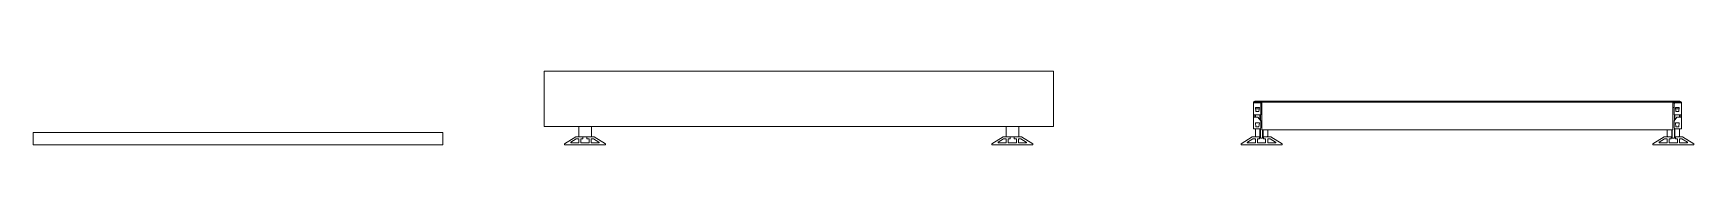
# Model space of a CAD drawing. Header units: millimetres. Extents: x -380 to 34475, y -4 to 3612.
# Drawn here: x 3448 to 7501, y 0 to 180 of the extents above; entities that cross this region are included whole.
import ezdxf

# ---------------------------------------------------------------- set-up
doc = ezdxf.new("R2010")
doc.units = ezdxf.units.MM
doc.header["$LTSCALE"] = 0.5
doc.layers.add('Видимый контур (ГОСТ)', color=7, linetype='Continuous', lineweight=0)

# ---------------------------------------------------------------- blocks, each defined once
blk = doc.blocks.new('*U22')
at = {"layer": 'Видимый контур (ГОСТ)'}
blk.add_lwpolyline([(0, 0), (1000, 0), (1000, 30), (0, 30)], close=True, dxfattribs=at)
blk = doc.blocks.new('*U21')
at = {"layer": 'Видимый контур (ГОСТ)'}
for p, q in [((84.5, 20), (84.5, 45)), ((115.5, 45), (115.5, 20)), ((1127.5, 20), (1127.5, 45)), ((1158.5, 45), (1158.5, 20)), ((77, 20), (49.5, 3)), ((49.5, 3), (49.5, 0)), ((49.5, 0), (149.5, 0)), ((65.2, 6.9), (78.4, 15)), ((83.5, 5), (65.8, 5)), ((94.5, 20), (77, 20)), ((78.4, 15), (84.5, 15)), ((84.5, 15), (84.5, 6)), ((89.5, 6), (89.5, 14)), ((90.5, 15), (94.5, 15)), ((108.5, 5), (90.5, 5)), ((94.5, 15), (94.5, 20)), ((94.5, 20), (104.5, 20)), ((104.5, 20), (104.5, 15)), ((122, 20), (104.5, 20)), ((104.5, 15), (108.5, 15)), ((109.5, 14), (109.5, 6)), ((114.5, 6), (114.5, 15)), ((114.5, 15), (120.6, 15)), ((133.2, 5), (115.5, 5)), ((120.6, 15), (133.8, 6.9)), ((149.5, 3), (122, 20)), ((149.5, 0), (149.5, 3)), ((1120, 20), (1092.5, 3)), ((1092.5, 3), (1092.5, 0)), ((1092.5, 0), (1192.5, 0)), ((1108.2, 6.9), (1121.4, 15)), ((1126.5, 5), (1108.8, 5)), ((1137.5, 20), (1120, 20)), ((1121.4, 15), (1127.5, 15)), ((1127.5, 15), (1127.5, 6)), ((1132.5, 6), (1132.5, 14)), ((1133.5, 15), (1137.5, 15)), ((1151.5, 5), (1133.5, 5)), ((1137.5, 15), (1137.5, 20)), ((1137.5, 20), (1147.5, 20)), ((1147.5, 20), (1147.5, 15)), ((1165, 20), (1147.5, 20)), ((1147.5, 15), (1151.5, 15)), ((1152.5, 14), (1152.5, 6)), ((1157.5, 6), (1157.5, 15)), ((1157.5, 15), (1163.6, 15)), ((1176.2, 5), (1158.5, 5)), ((1163.6, 15), (1176.8, 6.9)), ((1192.5, 3), (1165, 20)), ((1192.5, 0), (1192.5, 3))]:
    blk.add_line(p, q, dxfattribs=at)
blk.add_lwpolyline([(0, 45), (1243, 45), (1243, 180), (0, 180)], close=True, dxfattribs=at)
for centre, start, end in [((65.8, 6), 121.7236, 270), ((83.5, 6), 270, 0), ((90.5, 14), 90, 180), ((90.5, 6), 180, 270), ((108.5, 14), 0, 90), ((108.5, 6), 270, 0), ((115.5, 6), 180, 270), ((133.2, 6), 270, 58.2764), ((1108.8, 6), 121.7236, 270), ((1126.5, 6), 270, 0), ((1133.5, 14), 90, 180), ((1133.5, 6), 180, 270), ((1151.5, 14), 0, 90), ((1151.5, 6), 270, 0), ((1158.5, 6), 180, 270), ((1176.2, 6), 270, 58.2764)]:
    blk.add_arc(centre, 1, start, end, dxfattribs=at)
blk = doc.blocks.new('*U20')
at = {"layer": 'Видимый контур (ГОСТ)'}
for p, q in [((30, 73.5), (30, 102.5)), ((34, 102.5), (30, 102.5)), ((32.3, 103.6), (30.7, 104.7)), ((34, 106.5), (66, 106.5)), ((66, 104.5), (34, 104.5)), ((34, 102.5), (46, 102.5)), ((36.3, 81.1), (35.3, 91.1)), ((35.3, 91.1), (44.8, 91.1)), ((43.7, 81.1), (36.3, 81.1)), ((44.4, 88), (36.5, 88)), ((44.8, 91.1), (43.7, 81.1)), ((48, 100.5), (48, 73.5)), ((51, 91.5), (48, 91.5)), ((49.5, 101.5), (49.5, 104.5)), ((50.5, 101.5), (49.5, 101.5)), ((50.5, 104.5), (50.5, 101.5)), ((51, 104), (1054, 104)), ((51, 104), (51, 101)), ((51, 40), (51, 101)), ((77.3, 106.5), (66, 106.5)), ((69.3, 104.7), (68.3, 104)), ((77.3, 105.8), (77.3, 107)), ((77.3, 107), (1025.3, 107)), ((77.3, 105.8), (77.3, 105.2)), ((1025.3, 105.8), (77.3, 105.8)), ((77.3, 105.2), (77.3, 104)), ((1025.3, 107), (1025.3, 105.8)), ((1037.3, 106.5), (1025.3, 106.5)), ((1025.3, 105.2), (1025.3, 105.8)), ((1025.3, 104), (1025.3, 105.2)), ((1036.7, 104), (1035.7, 104.7)), ((1039, 106.5), (1037.3, 106.5)), ((1039, 106.5), (1071, 106.5)), ((1071, 104.5), (1039, 104.5)), ((1054, 101), (1054, 104)), ((1054, 101), (1054, 40)), ((1057, 91.5), (1054, 91.5)), ((1054.5, 101.5), (1054.5, 104.5)), ((1055.5, 101.5), (1054.5, 101.5)), ((1055.5, 104.5), (1055.5, 101.5)), ((1057, 73.5), (1057, 100.5)), ((1059, 102.5), (1071, 102.5)), ((1061.3, 81.1), (1060.2, 91.1)), ((1060.2, 91.1), (1069.7, 91.1)), ((1068.5, 88), (1060.6, 88)), ((1068.7, 81.1), (1061.3, 81.1)), ((1069.7, 91.1), (1068.7, 81.1)), ((1075, 102.5), (1071, 102.5)), ((1074.3, 104.7), (1072.7, 103.6)), ((1075, 102.5), (1075, 73.5)), ((30, 72.5), (30, 73.5)), ((34, 73.5), (30, 73.5)), ((30, 67.5), (30, 72.5)), ((30, 39.5), (30, 67.5)), ((30, 67.5), (34, 67.5)), ((32, 73.5), (32, 72.5)), ((32, 72.5), (32, 67.5)), ((34, 73.5), (48, 73.5)), ((41, 67.5), (34, 67.5)), ((35, 73.5), (35, 67.5)), ((36.3, 44.1), (35.3, 54.1)), ((35.3, 54.1), (44.8, 54.1)), ((43.7, 44.1), (36.3, 44.1)), ((48, 58.5), (41, 67.5)), ((44.8, 54.1), (43.7, 44.1)), ((46, 73.5), (46, 61.1)), ((47.3, 73.5), (47.3, 59.4)), ((48, 58.5), (48, 41.5)), ((1057, 73.5), (1071, 73.5)), ((1064, 67.5), (1057, 58.5)), ((1057, 41.5), (1057, 58.5)), ((1057.7, 73.5), (1057.7, 59.4)), ((1059, 73.5), (1059, 61.1)), ((1061.3, 44.1), (1060.2, 54.1)), ((1060.2, 54.1), (1069.7, 54.1)), ((1068.7, 44.1), (1061.3, 44.1)), ((1071, 67.5), (1064, 67.5)), ((1069.7, 54.1), (1068.7, 44.1)), ((1070, 73.5), (1070, 67.5)), ((1075, 73.5), (1071, 73.5)), ((1071, 67.5), (1075, 67.5)), ((1073, 72.5), (1073, 73.5)), ((1073, 67.5), (1073, 72.5)), ((1075, 73.5), (1075, 72.5)), ((1075, 72.5), (1075, 67.5)), ((1075, 67.5), (1075, 39.5)), ((27.5, 20), (0, 3)), ((0, 3), (0, 0)), ((0, 0), (100, 0)), ((15.7, 6.9), (28.9, 15)), ((34, 5), (16.3, 5)), ((45, 20), (27.5, 20)), ((28.9, 15), (35, 15)), ((30, 39.5), (34, 39.5)), ((46, 39.5), (34, 39.5)), ((35, 39.5), (35, 21.5)), ((35, 15), (35, 6)), ((40, 6), (40, 14)), ((41, 15), (45, 15)), ((59, 5), (41, 5)), ((46, 20), (45, 20)), ((45, 15), (45, 20)), ((46, 39.5), (46, 20)), ((46, 20), (47.3, 16.5)), ((47.3, 40), (47.3, 16.5)), ((52.7, 16.5), (47.3, 16.5)), ((51, 40), (51, 37)), ((1054, 37), (51, 37)), ((52.7, 37), (52.7, 16.5)), ((54, 20), (52.7, 16.5)), ((54, 37), (54, 20)), ((55, 20), (54, 20)), ((55, 20), (55, 15)), ((72.5, 20), (55, 20)), ((55, 15), (59, 15)), ((60, 14), (60, 6)), ((65, 37), (65, 21.5)), ((65, 6), (65, 15)), ((65, 15), (71.1, 15)), ((83.7, 5), (66, 5)), ((71.1, 15), (84.3, 6.9)), ((100, 3), (72.5, 20)), ((100, 0), (100, 3)), ((1032.5, 20), (1005, 3)), ((1005, 3), (1005, 0)), ((1005, 0), (1105, 0)), ((1020.7, 6.9), (1033.9, 15)), ((1039, 5), (1021.3, 5)), ((1050, 20), (1032.5, 20)), ((1033.9, 15), (1040, 15)), ((1040, 37), (1040, 21.5)), ((1040, 15), (1040, 6)), ((1045, 6), (1045, 14)), ((1046, 15), (1050, 15)), ((1064, 5), (1046, 5)), ((1051, 20), (1050, 20)), ((1050, 15), (1050, 20)), ((1051, 37), (1051, 20)), ((1051, 20), (1052.3, 16.5)), ((1052.3, 37), (1052.3, 16.5)), ((1057.7, 16.5), (1052.3, 16.5)), ((1054, 37), (1054, 40)), ((1057.7, 40), (1057.7, 16.5)), ((1059, 20), (1057.7, 16.5)), ((1071, 39.5), (1059, 39.5)), ((1059, 39.5), (1059, 20)), ((1060, 20), (1059, 20)), ((1060, 20), (1060, 15)), ((1077.5, 20), (1060, 20)), ((1060, 15), (1064, 15)), ((1065, 14), (1065, 6)), ((1070, 39.5), (1070, 21.5)), ((1070, 6), (1070, 15)), ((1070, 15), (1076.1, 15)), ((1071, 39.5), (1075, 39.5)), ((1088.7, 5), (1071, 5)), ((1076.1, 15), (1089.3, 6.9)), ((1105, 3), (1077.5, 20)), ((1105, 0), (1105, 3))]:
    blk.add_line(p, q, dxfattribs=at)
for centre, radius, start, end in [((34, 102.5), 4, 161.055, 180), ((34, 102.5), 4, 90, 146.5775), ((34, 102.5), 2, 176.5775, 180), ((34, 102.5), 2, 90, 146.5775), ((36.5, 86.5), 1.5, 90, 126.5606), ((46, 100.5), 2, 0, 90), ((66, 102.5), 4, 33.4225, 90), ((66, 102.5), 2, 48.5904, 90), ((1039, 102.5), 4, 90, 146.5775), ((1039, 102.5), 2, 90, 131.4096), ((1059, 100.5), 2, 90, 180), ((1068.5, 86.5), 1.5, 53.4394, 90), ((1071, 102.5), 4, 33.4225, 90), ((1071, 102.5), 2, 33.4225, 90), ((1071, 102.5), 2, 0, 3.4225), ((1071, 102.5), 4, 0, 18.945), ((46, 41.5), 2, 270, 0), ((1059, 41.5), 2, 180, 270), ((16.3, 6), 1, 121.7236, 270), ((34, 6), 1, 270, 0), ((36.5, 21.5), 1.5, 180, 270), ((41, 14), 1, 90, 180), ((41, 6), 1, 180, 270), ((59, 14), 1, 0, 90), ((59, 6), 1, 270, 0), ((63.5, 21.5), 1.5, 270, 0), ((66, 6), 1, 180, 270), ((83.7, 6), 1, 270, 58.2764), ((1021.3, 6), 1, 121.7236, 270), ((1039, 6), 1, 270, 0), ((1041.5, 21.5), 1.5, 180, 270), ((1046, 14), 1, 90, 180), ((1046, 6), 1, 180, 270), ((1064, 14), 1, 0, 90), ((1064, 6), 1, 270, 0), ((1068.5, 21.5), 1.5, 270, 0), ((1071, 6), 1, 180, 270), ((1088.7, 6), 1, 270, 58.2764)]:
    blk.add_arc(centre, radius, start, end, dxfattribs=at)
for points, knots in [([(30.7, 104.7), (30.7, 104.7), (30.6, 104.7), (30.6, 104.6), (30.6, 104.5), (30.5, 104.4), (30.4, 104.3), (30.3, 104), (30.3, 103.9), (30.2, 103.8)], [0.6164668, 0.6164668, 0.6164668, 0.6164668, 0.6541513, 0.6541513, 0.6918358, 0.6918358, 0.7300141, 0.7300141, 0.7681925, 0.7681925, 0.7681925, 0.7681925]), ([(32, 102.6), (32, 102.8), (32, 102.9), (32.1, 103.1), (32.1, 103.3), (32.2, 103.4), (32.3, 103.5), (32.3, 103.6), (32.3, 103.6), (32.3, 103.6)], [0.223739, 0.223739, 0.223739, 0.223739, 0.263683, 0.263683, 0.303627, 0.303627, 0.3413596, 0.3413596, 0.3790922, 0.3790922, 0.3790922, 0.3790922]), ([(69.7, 104), (69.7, 104.1), (69.7, 104.1), (69.6, 104.3), (69.5, 104.4), (69.4, 104.5), (69.4, 104.6), (69.4, 104.7), (69.3, 104.7), (69.3, 104.7)], [0.4857732, 0.4857732, 0.4857732, 0.4857732, 0.5029195, 0.5029195, 0.5410979, 0.5410979, 0.5787824, 0.5787824, 0.6164668, 0.6164668, 0.6164668, 0.6164668]), ([(1035.7, 104.7), (1035.7, 104.7), (1035.6, 104.7), (1035.6, 104.6), (1035.6, 104.5), (1035.5, 104.4), (1035.4, 104.3), (1035.3, 104.1), (1035.3, 104.1), (1035.3, 104)], [0.6164668, 0.6164668, 0.6164668, 0.6164668, 0.6541513, 0.6541513, 0.6918358, 0.6918358, 0.7300141, 0.7300141, 0.7471605, 0.7471605, 0.7471605, 0.7471605]), ([(1072.7, 103.6), (1072.7, 103.6), (1072.7, 103.6), (1072.7, 103.5), (1072.8, 103.4), (1072.9, 103.3), (1072.9, 103.1), (1073, 102.9), (1073, 102.8), (1073, 102.6)], [0.3790922, 0.3790922, 0.3790922, 0.3790922, 0.4168248, 0.4168248, 0.4545574, 0.4545574, 0.4945014, 0.4945014, 0.5344454, 0.5344454, 0.5344454, 0.5344454]), ([(1074.8, 103.8), (1074.7, 103.9), (1074.7, 104), (1074.6, 104.3), (1074.5, 104.4), (1074.4, 104.5), (1074.4, 104.6), (1074.4, 104.7), (1074.3, 104.7), (1074.3, 104.7)], [0.4647412, 0.4647412, 0.4647412, 0.4647412, 0.5029195, 0.5029195, 0.5410979, 0.5410979, 0.5787824, 0.5787824, 0.6164668, 0.6164668, 0.6164668, 0.6164668])]:
    blk.add_open_spline(points, degree=3, knots=knots, dxfattribs=at)

msp = doc.modelspace()

# ---------------------------------------------------------------- block references
for name, p in [('*U21', (4694.9, 0)), ('*U20', (6395.8, 0)), ('*U22', (3447.9, 0))]:
    msp.add_blockref(name, p)

doc.saveas('drawing.dxf')
